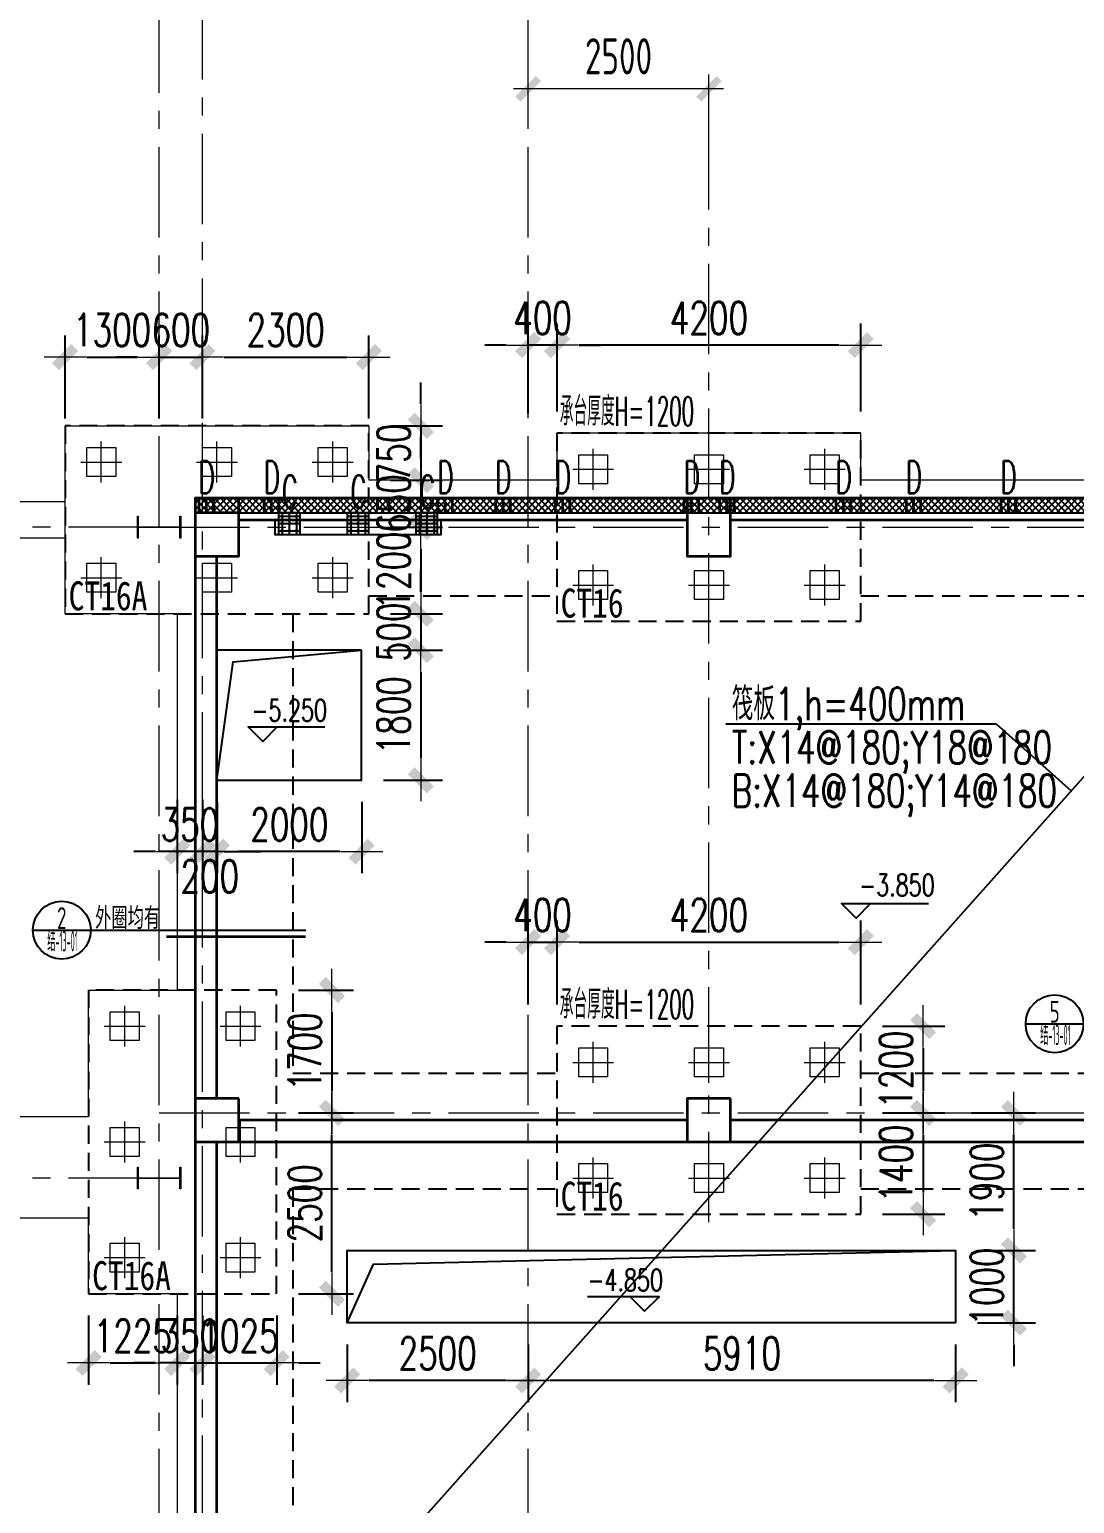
# Model space of a CAD drawing. Extents: x -1201378 to 2367219, y -619313 to 244905.
# Drawn here: x -101150 to -86705, y 214152 to 234533 of the extents above; entities that cross this region are included whole.
import ezdxf
from ezdxf.enums import TextEntityAlignment as Align

# ---------------------------------------------------------------- set-up
doc = ezdxf.new("R2010")
doc.units = 0
doc.header["$LTSCALE"] = 1000
doc.linetypes.add('CENTER', pattern=[2, 1.25, -0.25, 0.25, -0.25])
doc.linetypes.add('HIDDEN', pattern=[0.375, 0.25, -0.125])
doc.layers.get('0').update_dxf_attribs({"linetype": 'CONTINUOUS'})
doc.layers.get('Defpoints').update_dxf_attribs({"linetype": 'CONTINUOUS'})
for name, color, linetype in [('!ZN1-填充-8', 8, 'CONTINUOUS'), ('2钢材断面', 2, 'CONTINUOUS'), ('30预埋件', 30, 'CONTINUOUS'), ('40钢材投影', 40, 'CONTINUOUS'), ('ALT_CEN-0-30', 1, 'CENTER'), ('S-BG', 131, 'CONTINUOUS'), ('S-CT1', 42, 'HIDDEN'), ('S-HATCH1-W', 252, 'CONTINUOUS'), ('S-SS', 111, 'CONTINUOUS'), ('S-TEXT', 21, 'CONTINUOUS'), ('S-XXX', 241, 'CONTINUOUS'), ('结构轮廓线', 1, 'CONTINUOUS')]:
    doc.layers.add(name, color=color, linetype=linetype)
for name, color, linetype, lineweight in [('S-axis', 111, 'CONTINUOUS', 0), ('S-bkl', 4, 'CONTINUOUS', 0), ('S-col', 2, 'CONTINUOUS', 0), ('S-ct', 2, 'CONTINUOUS', 0), ('S-dim', 81, 'CONTINUOUS', 0), ('S-dote', 5, 'CENTER', 0), ('S-zhuang', 1, 'CONTINUOUS', 0), ('砼墙', 3, 'CONTINUOUS', 35), ('砼柱', 2, 'CONTINUOUS', 35)]:
    doc.layers.add(name, color=color, linetype=linetype, lineweight=lineweight)
doc.styles.add('DHTEXT-1', font='romans.shx', dxfattribs={"width": 0.7, "bigfont": 'chinese.shx'})
doc.styles.add('HZS', font='hzs.shx', dxfattribs={"width": 0.7, "bigfont": 'hztxt.shx'})
doc.styles.add('SS1', font='tj-romans1.shx', dxfattribs={"width": 0.7, "bigfont": 'tj-hztxt1.shx'})
doc.styles.add('TSSD_Dimension', font='tssdeng.shx', dxfattribs={"width": 0.7, "bigfont": 'hztxt.shx'})
doc.styles.add('黑体', font='simhei.ttf', dxfattribs={"width": 0.8})
doc.dimstyles.new('S-150-ARCHI', dxfattribs={"dimscale": 150, "dimtxt": 3, "dimasz": 2, "dimexe": 2, "dimexo": 2, "dimgap": 1, "dimtad": 1, "dimdec": 0, "dimzin": 0, "dimdsep": 46, "dimtxsty": 'SS1', "dimblk1": 'TT', "dimblk2": 'TT', "dimsah": 1, "dimcen": 1, "dimclrd": 256, "dimclre": 256, "dimclrt": 256, "dimadec": 0, "dimazin": 0, "dimtfac": 1, "dimtdec": 0, "dimtix": 1, "dimtmove": 2, "dimatfit": 0, "dimldrblk": 'TT', "dimfxl": 2, "dimtolj": 1, "dimtzin": 0, "dimarcsym": 0})
doc.dimstyles.new('TSSD_200_200', dxfattribs={"dimtxt": 500, "dimasz": 200, "dimexe": 200, "dimexo": 500, "dimgap": 200, "dimtad": 1, "dimdec": 0, "dimzin": 0, "dimdsep": 46, "dimtxsty": 'TSSD_Dimension', "dimblk": 'ARCHTICK', "dimcen": 0, "dimdle": 200, "dimclrt": 7, "dimadec": 0, "dimazin": 0, "dimtfac": 1, "dimtdec": 0, "dimtix": 1, "dimtmove": 2, "dimatfit": 3, "dimfxl": 1, "dimtolj": 1, "dimtzin": 0, "dimarcsym": 0})

# ---------------------------------------------------------------- blocks, each defined once
blk = doc.blocks.new('_FZH')
at = {"layer": 'S-col'}
blk.add_lwpolyline([(-0.375, -0.188), (-0.375, 0.187), (-0.36, 0.187), (-0.36, 0.005), (0.36, 0.005), (0.36, 0.187), (0.375, 0.187), (0.375, -0.188), (0.36, -0.188), (0.36, -0.005), (-0.36, -0.005), (-0.36, -0.188)], close=True, dxfattribs=at)
blk = doc.blocks.new('w4234324')
at = {"layer": 'S-col', "xscale": 800.0000000000005, "yscale": 800.0000000000005, "zscale": 800.0000000000005}
for p in [(-144454, 831820), (-144454, 822820)]:
    blk.add_blockref('_FZH', p, dxfattribs=at)
blk = doc.blocks.new('_ArchTick')
at = {"color": 0, "linetype": 'ByBlock', "const_width": 0.5}
blk.add_lwpolyline([(-0.71, -0.71), (0.71, 0.71)], dxfattribs=at)
blk = doc.blocks.new('*D3042')
at = {"layer": 'Defpoints', "color": 0, "transparency": 16777216}
for p in [(-94258, 121087), (-94258, 120087), (-91758, 120087)]:
    blk.add_point(p, dxfattribs=at)
at = {"layer": 'S-axis', "color": 0, "lineweight": -2, "transparency": 16777216}
for p, q in [((-94258, 120587), (-94258, 121287)), ((-91758, 120587), (-91758, 121287)), ((-91558, 121087), (-94458, 121087))]:
    blk.add_line(p, q, dxfattribs=at)
at = {"layer": 'S-axis', "color": 0, "lineweight": -2, "transparency": 16777216, "xscale": 200, "yscale": 200, "zscale": 200}
for p, rotation in [((-94258, 121087), 179.9999999999974), ((-91758, 121087), 359.9999999999973)]:
    blk.add_blockref('_ArchTick', p, dxfattribs=dict(at, rotation=rotation))
at = {"layer": 'S-axis', "color": 7, "transparency": 16777216, "insert": (-93008, 121537), "char_height": 500, "attachment_point": 5, "style": 'TSSD_Dimension'}
blk.add_mtext('\\A1;2500', dxfattribs=at)
blk = doc.blocks.new('A$C6AFE39C8')
at = {"layer": '砼柱', "lineweight": 35}
for points in [[(-8200, 0), (-8800, 0), (-8800, -800), (-8200, -800)], [(-15000, -200), (-15600, -200), (-15600, -800), (-15000, -800)], [(-15000, -8300), (-15600, -8300), (-15600, -8900), (-15000, -8900)], [(-8200, -8300), (-8800, -8300), (-8800, -8900), (-8200, -8900)]]:
    blk.add_lwpolyline(points, close=True, dxfattribs=at)
blk = doc.blocks.new('A$C08FF7A6C')
at = {"layer": '砼墙', "lineweight": 35}
for p, q in [((6800, 0), (600, 0)), ((15000, 0), (7400, 0)), ((600, -300), (6800, -300)), ((7400, -300), (15000, -300)), ((15300, -600), (15300, -3000)), ((15600, -3000), (15600, -600)), ((0, -800), (0, -8300)), ((300, -8300), (300, -800)), ((15300, -3600), (15300, -8300)), ((15600, -8300), (15600, -3600)), ((6800, -8600), (600, -8600)), ((15000, -8600), (7400, -8600)), ((0, -8900), (0, -16300)), ((300, -16300), (300, -8900)), ((600, -8900), (6800, -8900)), ((7400, -8900), (15000, -8900)), ((15300, -8900), (15300, -16300)), ((15600, -16300), (15600, -8900)), ((4400, -16600), (600, -16600)), ((15000, -16600), (5000, -16600)), ((600, -16900), (4400, -16900)), ((5000, -16900), (15000, -16900))]:
    blk.add_line(p, q, dxfattribs=at)
at = {"layer": '砼柱', "lineweight": 35}
for points in [[(600, 0), (0, 0), (0, -800), (600, -800)], [(7400, 0), (6800, 0), (6800, -800), (7400, -800)], [(15600, 0), (15000, 0), (15000, -600), (15600, -600)], [(15600, -3000), (15000, -3000), (15000, -3600), (15600, -3600)], [(600, -8300), (0, -8300), (0, -8900), (600, -8900)], [(7400, -8300), (6800, -8300), (6800, -8900), (7400, -8900)], [(15600, -8300), (15000, -8300), (15000, -8900), (15600, -8900)], [(600, -16300), (0, -16300), (0, -16900), (600, -16900)], [(5000, -16300), (4400, -16300), (4400, -16900), (5000, -16900)], [(15600, -16300), (15000, -16300), (15000, -16900), (15600, -16900)]]:
    blk.add_lwpolyline(points, close=True, dxfattribs=at)
blk = doc.blocks.new('FZ-400')
for p, q in [((0, -283), (0, 283)), ((-283, 0), (283, 0))]:
    blk.add_line(p, q)
blk.add_lwpolyline([(200, -200), (-200, -200), (-200, 200), (200, 200)], close=True)
blk = doc.blocks.new('TT')
blk.add_line((-0.969, 0), (0.969, 0))
at = {"const_width": 0.45}
blk.add_lwpolyline([(-0.442, -0.442), (0.442, 0.442)], dxfattribs=at)
blk = doc.blocks.new('*D5513')
at = {"layer": 'Defpoints', "color": 0, "transparency": 16777216}
for p in [(-93858, 221914), (-94258, 220752), (-93858, 220752)]:
    blk.add_point(p, dxfattribs=at)
at = {"layer": 'S-dim', "lineweight": -2, "transparency": 16777216}
for p, q in [((-94258, 221052), (-94258, 222214)), ((-93858, 221052), (-93858, 222214)), ((-94558, 221914), (-94858, 221914)), ((-94258, 221914), (-93858, 221914)), ((-93558, 221914), (-93258, 221914))]:
    blk.add_line(p, q, dxfattribs=at)
at = {"layer": 'S-dim', "lineweight": -2, "transparency": 16777216, "xscale": 300, "yscale": 300, "zscale": 300}
blk.add_blockref('TT', (-94258, 221914), dxfattribs=at)
at = {"layer": 'S-dim', "lineweight": -2, "transparency": 16777216, "xscale": 300, "yscale": 300, "zscale": 300, "rotation": 180}
blk.add_blockref('TT', (-93858, 221914), dxfattribs=at)
at = {"layer": 'S-dim', "transparency": 16777216, "insert": (-94058, 222289), "char_height": 450, "attachment_point": 5, "style": 'SS1'}
blk.add_mtext('\\A1;400', dxfattribs=at)
blk = doc.blocks.new('*D5514')
at = {"layer": 'Defpoints', "color": 0, "transparency": 16777216}
for p in [(-89658, 221914), (-93858, 220752), (-89658, 220752)]:
    blk.add_point(p, dxfattribs=at)
at = {"layer": 'S-dim', "lineweight": -2, "transparency": 16777216}
for p, q in [((-93858, 221052), (-93858, 222214)), ((-89658, 221052), (-89658, 222214)), ((-93558, 221914), (-89958, 221914))]:
    blk.add_line(p, q, dxfattribs=at)
at = {"layer": 'S-dim', "lineweight": -2, "transparency": 16777216, "xscale": 300, "yscale": 300, "zscale": 300, "rotation": 180}
blk.add_blockref('TT', (-93858, 221914), dxfattribs=at)
at = {"layer": 'S-dim', "lineweight": -2, "transparency": 16777216, "xscale": 300, "yscale": 300, "zscale": 300}
blk.add_blockref('TT', (-89658, 221914), dxfattribs=at)
at = {"layer": 'S-dim', "transparency": 16777216, "insert": (-91758, 222289), "char_height": 450, "attachment_point": 5, "style": 'SS1'}
blk.add_mtext('\\A1;4200', dxfattribs=at)
blk = doc.blocks.new('*D5515')
at = {"layer": 'Defpoints', "color": 0, "transparency": 16777216}
for p in [(-89658, 220752), (-89658, 219552), (-88798, 219552)]:
    blk.add_point(p, dxfattribs=at)
at = {"layer": 'S-dim', "lineweight": -2, "transparency": 16777216}
for p, q in [((-89358, 220752), (-88498, 220752)), ((-88798, 220452), (-88798, 219852)), ((-89358, 219552), (-88498, 219552))]:
    blk.add_line(p, q, dxfattribs=at)
at = {"layer": 'S-dim', "lineweight": -2, "transparency": 16777216, "xscale": 300, "yscale": 300, "zscale": 300}
for p, rotation in [((-88798, 220752), 90), ((-88798, 219552), 270)]:
    blk.add_blockref('TT', p, dxfattribs=dict(at, rotation=rotation))
at = {"layer": 'S-dim', "transparency": 16777216, "insert": (-89173, 220152), "char_height": 450, "attachment_point": 5, "rotation": 90, "style": 'SS1'}
blk.add_mtext('\\A1;1200', dxfattribs=at)
blk = doc.blocks.new('*D5516')
at = {"layer": 'Defpoints', "color": 0, "transparency": 16777216}
for p in [(-89658, 219552), (-89658, 218152), (-88798, 218152)]:
    blk.add_point(p, dxfattribs=at)
at = {"layer": 'S-dim', "lineweight": -2, "transparency": 16777216}
for p, q in [((-89358, 219552), (-88498, 219552)), ((-88798, 219252), (-88798, 218452)), ((-89358, 218152), (-88498, 218152))]:
    blk.add_line(p, q, dxfattribs=at)
at = {"layer": 'S-dim', "lineweight": -2, "transparency": 16777216, "xscale": 300, "yscale": 300, "zscale": 300}
for p, rotation in [((-88798, 219552), 90), ((-88798, 218152), 270)]:
    blk.add_blockref('TT', p, dxfattribs=dict(at, rotation=rotation))
at = {"layer": 'S-dim', "transparency": 16777216, "insert": (-89173, 218852), "char_height": 450, "attachment_point": 5, "rotation": 90, "style": 'SS1'}
blk.add_mtext('\\A1;1400', dxfattribs=at)
blk = doc.blocks.new('*D5517')
at = {"layer": 'Defpoints', "color": 0, "transparency": 16777216}
for p in [(-93858, 230169), (-93858, 228952), (-89658, 228952)]:
    blk.add_point(p, dxfattribs=at)
at = {"layer": 'S-dim', "lineweight": -2, "transparency": 16777216}
for p, q in [((-93858, 229252), (-93858, 230469)), ((-89658, 229252), (-89658, 230469)), ((-89958, 230169), (-93558, 230169))]:
    blk.add_line(p, q, dxfattribs=at)
at = {"layer": 'S-dim', "lineweight": -2, "transparency": 16777216, "xscale": 300, "yscale": 300, "zscale": 300, "rotation": 180}
blk.add_blockref('TT', (-93858, 230169), dxfattribs=at)
at = {"layer": 'S-dim', "lineweight": -2, "transparency": 16777216, "xscale": 300, "yscale": 300, "zscale": 300}
blk.add_blockref('TT', (-89658, 230169), dxfattribs=at)
at = {"layer": 'S-dim', "transparency": 16777216, "insert": (-91758, 230544), "char_height": 450, "attachment_point": 5, "style": 'SS1'}
blk.add_mtext('\\A1;4200', dxfattribs=at)
blk = doc.blocks.new('*D5518')
at = {"layer": 'Defpoints', "color": 0, "transparency": 16777216}
for p in [(-94258, 230169), (-94258, 228925), (-93858, 228952)]:
    blk.add_point(p, dxfattribs=at)
at = {"layer": 'S-dim', "lineweight": -2, "transparency": 16777216}
for p, q in [((-94258, 229225), (-94258, 230469)), ((-93858, 229252), (-93858, 230469)), ((-94558, 230169), (-94858, 230169)), ((-93858, 230169), (-94258, 230169)), ((-93558, 230169), (-93258, 230169))]:
    blk.add_line(p, q, dxfattribs=at)
at = {"layer": 'S-dim', "lineweight": -2, "transparency": 16777216, "xscale": 300, "yscale": 300, "zscale": 300}
blk.add_blockref('TT', (-94258, 230169), dxfattribs=at)
at = {"layer": 'S-dim', "lineweight": -2, "transparency": 16777216, "xscale": 300, "yscale": 300, "zscale": 300, "rotation": 180}
blk.add_blockref('TT', (-93858, 230169), dxfattribs=at)
at = {"layer": 'S-dim', "transparency": 16777216, "insert": (-94058, 230544), "char_height": 450, "attachment_point": 5, "style": 'SS1'}
blk.add_mtext('\\A1;400', dxfattribs=at)
blk = doc.blocks.new('*D5519')
at = {"layer": 'Defpoints', "color": 0, "transparency": 16777216}
for p in [(-96458, 229052), (-96458, 228302), (-95741, 228302)]:
    blk.add_point(p, dxfattribs=at)
at = {"layer": 'S-dim', "lineweight": -2, "transparency": 16777216}
for p, q in [((-95741, 229352), (-95741, 229652)), ((-96158, 229052), (-95441, 229052)), ((-95741, 229052), (-95741, 228302)), ((-96158, 228302), (-95441, 228302)), ((-95741, 228002), (-95741, 227702))]:
    blk.add_line(p, q, dxfattribs=at)
at = {"layer": 'S-dim', "lineweight": -2, "transparency": 16777216, "xscale": 300, "yscale": 300, "zscale": 300}
for p, rotation in [((-95741, 229052), 270), ((-95741, 228302), 90)]:
    blk.add_blockref('TT', p, dxfattribs=dict(at, rotation=rotation))
at = {"layer": 'S-dim', "transparency": 16777216, "insert": (-96116, 228677), "char_height": 450, "attachment_point": 5, "rotation": 90, "style": 'SS1'}
blk.add_mtext('\\A1;750', dxfattribs=at)
blk = doc.blocks.new('*D5520')
at = {"layer": 'Defpoints', "color": 0, "transparency": 16777216}
for p in [(-96458, 228302), (-96458, 227652), (-95741, 227652)]:
    blk.add_point(p, dxfattribs=at)
at = {"layer": 'S-dim', "lineweight": -2, "transparency": 16777216}
for p, q in [((-95741, 228602), (-95741, 228902)), ((-96158, 228302), (-95441, 228302)), ((-95741, 228302), (-95741, 227652)), ((-96158, 227652), (-95441, 227652)), ((-95741, 227352), (-95741, 227052))]:
    blk.add_line(p, q, dxfattribs=at)
at = {"layer": 'S-dim', "lineweight": -2, "transparency": 16777216, "xscale": 300, "yscale": 300, "zscale": 300}
for p, rotation in [((-95741, 228302), 270), ((-95741, 227652), 90)]:
    blk.add_blockref('TT', p, dxfattribs=dict(at, rotation=rotation))
at = {"layer": 'S-dim', "transparency": 16777216, "insert": (-96116, 227977), "char_height": 450, "attachment_point": 5, "rotation": 90, "style": 'SS1'}
blk.add_mtext('\\A1;650', dxfattribs=at)
blk = doc.blocks.new('*D5521')
at = {"layer": 'Defpoints', "color": 0, "transparency": 16777216}
for p in [(-96458, 227652), (-96458, 226452), (-95741, 226452)]:
    blk.add_point(p, dxfattribs=at)
at = {"layer": 'S-dim', "lineweight": -2, "transparency": 16777216}
for p, q in [((-96158, 227652), (-95441, 227652)), ((-95741, 227352), (-95741, 226752)), ((-96158, 226452), (-95441, 226452))]:
    blk.add_line(p, q, dxfattribs=at)
at = {"layer": 'S-dim', "lineweight": -2, "transparency": 16777216, "xscale": 300, "yscale": 300, "zscale": 300}
for p, rotation in [((-95741, 227652), 90), ((-95741, 226452), 270)]:
    blk.add_blockref('TT', p, dxfattribs=dict(at, rotation=rotation))
at = {"layer": 'S-dim', "transparency": 16777216, "insert": (-96116, 227052), "char_height": 450, "attachment_point": 5, "rotation": 90, "style": 'SS1'}
blk.add_mtext('\\A1;1200', dxfattribs=at)
blk = doc.blocks.new('*D5522')
at = {"layer": 'Defpoints', "color": 0, "transparency": 16777216}
for p in [(-99358, 230003), (-100658, 228852), (-99358, 228852)]:
    blk.add_point(p, dxfattribs=at)
at = {"layer": 'S-dim', "lineweight": -2, "transparency": 16777216}
for p, q in [((-100658, 229152), (-100658, 230303)), ((-99358, 229152), (-99358, 230303)), ((-100358, 230003), (-99658, 230003))]:
    blk.add_line(p, q, dxfattribs=at)
at = {"layer": 'S-dim', "lineweight": -2, "transparency": 16777216, "xscale": 300, "yscale": 300, "zscale": 300, "rotation": 180}
blk.add_blockref('TT', (-100658, 230003), dxfattribs=at)
at = {"layer": 'S-dim', "lineweight": -2, "transparency": 16777216, "xscale": 300, "yscale": 300, "zscale": 300}
blk.add_blockref('TT', (-99358, 230003), dxfattribs=at)
at = {"layer": 'S-dim', "transparency": 16777216, "insert": (-100008, 230378), "char_height": 450, "attachment_point": 5, "style": 'SS1'}
blk.add_mtext('\\A1;1300', dxfattribs=at)
blk = doc.blocks.new('*D5523')
at = {"layer": 'Defpoints', "color": 0, "transparency": 16777216}
for p in [(-98758, 230003), (-99358, 228852), (-98758, 228852)]:
    blk.add_point(p, dxfattribs=at)
at = {"layer": 'S-dim', "lineweight": -2, "transparency": 16777216}
for p, q in [((-99358, 229152), (-99358, 230303)), ((-98758, 229152), (-98758, 230303)), ((-99658, 230003), (-99958, 230003)), ((-99358, 230003), (-98758, 230003)), ((-98458, 230003), (-98158, 230003))]:
    blk.add_line(p, q, dxfattribs=at)
at = {"layer": 'S-dim', "lineweight": -2, "transparency": 16777216, "xscale": 300, "yscale": 300, "zscale": 300}
blk.add_blockref('TT', (-99358, 230003), dxfattribs=at)
at = {"layer": 'S-dim', "lineweight": -2, "transparency": 16777216, "xscale": 300, "yscale": 300, "zscale": 300, "rotation": 180}
blk.add_blockref('TT', (-98758, 230003), dxfattribs=at)
at = {"layer": 'S-dim', "transparency": 16777216, "insert": (-99058, 230378), "char_height": 450, "attachment_point": 5, "style": 'SS1'}
blk.add_mtext('\\A1;600', dxfattribs=at)
blk = doc.blocks.new('*D5524')
at = {"layer": 'Defpoints', "color": 0, "transparency": 16777216}
for p in [(-96458, 226452), (-96558, 225952), (-95741, 225952)]:
    blk.add_point(p, dxfattribs=at)
at = {"layer": 'S-dim', "lineweight": -2, "transparency": 16777216}
for p, q in [((-95741, 226752), (-95741, 227052)), ((-96158, 226452), (-95441, 226452)), ((-95741, 226452), (-95741, 225952)), ((-96258, 225952), (-95441, 225952)), ((-95741, 225652), (-95741, 225352))]:
    blk.add_line(p, q, dxfattribs=at)
at = {"layer": 'S-dim', "lineweight": -2, "transparency": 16777216, "xscale": 300, "yscale": 300, "zscale": 300}
for p, rotation in [((-95741, 226452), 270), ((-95741, 225952), 90)]:
    blk.add_blockref('TT', p, dxfattribs=dict(at, rotation=rotation))
at = {"layer": 'S-dim', "transparency": 16777216, "insert": (-96116, 226202), "char_height": 450, "attachment_point": 5, "rotation": 90, "style": 'SS1'}
blk.add_mtext('\\A1;500', dxfattribs=at)
blk = doc.blocks.new('*D5525')
at = {"layer": 'Defpoints', "color": 0, "transparency": 16777216}
for p in [(-96558, 225952), (-96558, 224152), (-95741, 224152)]:
    blk.add_point(p, dxfattribs=at)
at = {"layer": 'S-dim', "lineweight": -2, "transparency": 16777216}
for p, q in [((-96258, 225952), (-95441, 225952)), ((-95741, 225652), (-95741, 224452)), ((-96258, 224152), (-95441, 224152))]:
    blk.add_line(p, q, dxfattribs=at)
at = {"layer": 'S-dim', "lineweight": -2, "transparency": 16777216, "xscale": 300, "yscale": 300, "zscale": 300}
for p, rotation in [((-95741, 225952), 90), ((-95741, 224152), 270)]:
    blk.add_blockref('TT', p, dxfattribs=dict(at, rotation=rotation))
at = {"layer": 'S-dim', "transparency": 16777216, "insert": (-96116, 225052), "char_height": 450, "attachment_point": 5, "rotation": 90, "style": 'SS1'}
blk.add_mtext('\\A1;1800', dxfattribs=at)
blk = doc.blocks.new('*D5526')
at = {"layer": 'Defpoints', "color": 0, "transparency": 16777216}
for p in [(-98558, 224152), (-96558, 224152), (-98558, 223166)]:
    blk.add_point(p, dxfattribs=at)
at = {"layer": 'S-dim', "lineweight": -2, "transparency": 16777216}
for p, q in [((-98558, 223852), (-98558, 222866)), ((-96558, 223852), (-96558, 222866)), ((-96858, 223166), (-98258, 223166))]:
    blk.add_line(p, q, dxfattribs=at)
at = {"layer": 'S-dim', "lineweight": -2, "transparency": 16777216, "xscale": 300, "yscale": 300, "zscale": 300, "rotation": 180}
blk.add_blockref('TT', (-98558, 223166), dxfattribs=at)
at = {"layer": 'S-dim', "lineweight": -2, "transparency": 16777216, "xscale": 300, "yscale": 300, "zscale": 300}
blk.add_blockref('TT', (-96558, 223166), dxfattribs=at)
at = {"layer": 'S-dim', "transparency": 16777216, "insert": (-97558, 223541), "char_height": 450, "attachment_point": 5, "style": 'SS1'}
blk.add_mtext('\\A1;2000', dxfattribs=at)
blk = doc.blocks.new('*D5527')
at = {"layer": 'Defpoints', "color": 0, "transparency": 16777216}
for p in [(-98758, 224184), (-98558, 224152), (-98758, 223166)]:
    blk.add_point(p, dxfattribs=at)
at = {"layer": 'S-dim', "lineweight": -2, "transparency": 16777216}
for p, q in [((-98758, 223884), (-98758, 222866)), ((-98558, 223852), (-98558, 222866)), ((-99058, 223166), (-99358, 223166)), ((-98558, 223166), (-98758, 223166)), ((-98258, 223166), (-97958, 223166))]:
    blk.add_line(p, q, dxfattribs=at)
at = {"layer": 'S-dim', "lineweight": -2, "transparency": 16777216, "xscale": 300, "yscale": 300, "zscale": 300}
blk.add_blockref('TT', (-98758, 223166), dxfattribs=at)
at = {"layer": 'S-dim', "lineweight": -2, "transparency": 16777216, "xscale": 300, "yscale": 300, "zscale": 300, "rotation": 180}
blk.add_blockref('TT', (-98558, 223166), dxfattribs=at)
at = {"layer": 'S-dim', "transparency": 16777216, "insert": (-98658, 222823), "char_height": 450, "attachment_point": 5, "style": 'SS1'}
blk.add_mtext('\\A1;200', dxfattribs=at)
blk = doc.blocks.new('*D5528')
at = {"layer": 'Defpoints', "color": 0, "transparency": 16777216}
for p in [(-96458, 230003), (-98758, 228852), (-96458, 228852)]:
    blk.add_point(p, dxfattribs=at)
at = {"layer": 'S-dim', "lineweight": -2, "transparency": 16777216}
for p, q in [((-98758, 229152), (-98758, 230303)), ((-96458, 229152), (-96458, 230303)), ((-98458, 230003), (-96758, 230003))]:
    blk.add_line(p, q, dxfattribs=at)
at = {"layer": 'S-dim', "lineweight": -2, "transparency": 16777216, "xscale": 300, "yscale": 300, "zscale": 300, "rotation": 180}
blk.add_blockref('TT', (-98758, 230003), dxfattribs=at)
at = {"layer": 'S-dim', "lineweight": -2, "transparency": 16777216, "xscale": 300, "yscale": 300, "zscale": 300}
blk.add_blockref('TT', (-96458, 230003), dxfattribs=at)
at = {"layer": 'S-dim', "transparency": 16777216, "insert": (-97608, 230378), "char_height": 450, "attachment_point": 5, "style": 'SS1'}
blk.add_mtext('\\A1;2300', dxfattribs=at)
blk = doc.blocks.new('*D5529')
at = {"layer": 'Defpoints', "color": 0, "transparency": 16777216}
for p in [(-99108, 224184), (-98758, 224184), (-99108, 223166)]:
    blk.add_point(p, dxfattribs=at)
at = {"layer": 'S-dim', "lineweight": -2, "transparency": 16777216}
for p, q in [((-99108, 223884), (-99108, 222866)), ((-98758, 223884), (-98758, 222866)), ((-99408, 223166), (-99708, 223166)), ((-98758, 223166), (-99108, 223166)), ((-98458, 223166), (-98158, 223166))]:
    blk.add_line(p, q, dxfattribs=at)
at = {"layer": 'S-dim', "lineweight": -2, "transparency": 16777216, "xscale": 300, "yscale": 300, "zscale": 300}
blk.add_blockref('TT', (-99108, 223166), dxfattribs=at)
at = {"layer": 'S-dim', "lineweight": -2, "transparency": 16777216, "xscale": 300, "yscale": 300, "zscale": 300, "rotation": 180}
blk.add_blockref('TT', (-98758, 223166), dxfattribs=at)
at = {"layer": 'S-dim', "transparency": 16777216, "insert": (-98933, 223541), "char_height": 450, "attachment_point": 5, "style": 'SS1'}
blk.add_mtext('\\A1;350', dxfattribs=at)
blk = doc.blocks.new('*D5530')
at = {"layer": 'Defpoints', "color": 0, "transparency": 16777216}
for p in [(-88348, 217652), (-87543, 217652), (-88348, 216652)]:
    blk.add_point(p, dxfattribs=at)
at = {"layer": 'S-dim', "lineweight": -2, "transparency": 16777216}
for p, q in [((-87543, 217952), (-87543, 218252)), ((-88048, 217652), (-87243, 217652)), ((-87543, 216652), (-87543, 217652)), ((-88048, 216652), (-87243, 216652)), ((-87543, 216352), (-87543, 216052))]:
    blk.add_line(p, q, dxfattribs=at)
at = {"layer": 'S-dim', "lineweight": -2, "transparency": 16777216, "xscale": 300, "yscale": 300, "zscale": 300}
for p, rotation in [((-87543, 217652), 270), ((-87543, 216652), 90)]:
    blk.add_blockref('TT', p, dxfattribs=dict(at, rotation=rotation))
at = {"layer": 'S-dim', "transparency": 16777216, "insert": (-87918, 217152), "char_height": 450, "attachment_point": 5, "rotation": 90, "style": 'SS1'}
blk.add_mtext('\\A1;1000', dxfattribs=at)
blk = doc.blocks.new('*D5531')
at = {"layer": 'Defpoints', "color": 0, "transparency": 16777216}
for p in [(-88431, 219552), (-87543, 219552), (-88348, 217652)]:
    blk.add_point(p, dxfattribs=at)
at = {"layer": 'S-dim', "lineweight": -2, "transparency": 16777216}
for p, q in [((-88131, 219552), (-87243, 219552)), ((-87543, 217952), (-87543, 219252)), ((-88048, 217652), (-87243, 217652))]:
    blk.add_line(p, q, dxfattribs=at)
at = {"layer": 'S-dim', "lineweight": -2, "transparency": 16777216, "xscale": 300, "yscale": 300, "zscale": 300}
for p, rotation in [((-87543, 219552), 90), ((-87543, 217652), 270)]:
    blk.add_blockref('TT', p, dxfattribs=dict(at, rotation=rotation))
at = {"layer": 'S-dim', "transparency": 16777216, "insert": (-87918, 218602), "char_height": 450, "attachment_point": 5, "rotation": 90, "style": 'SS1'}
blk.add_mtext('\\A1;1900', dxfattribs=at)
blk = doc.blocks.new('*D5532')
at = {"layer": 'Defpoints', "color": 0, "transparency": 16777216}
for p in [(-94258, 216652), (-88348, 216652), (-94258, 215853)]:
    blk.add_point(p, dxfattribs=at)
at = {"layer": 'S-dim', "lineweight": -2, "transparency": 16777216}
for p, q in [((-94258, 216352), (-94258, 215553)), ((-88348, 216352), (-88348, 215553)), ((-88648, 215853), (-93958, 215853))]:
    blk.add_line(p, q, dxfattribs=at)
at = {"layer": 'S-dim', "lineweight": -2, "transparency": 16777216, "xscale": 300, "yscale": 300, "zscale": 300, "rotation": 180}
blk.add_blockref('TT', (-94258, 215853), dxfattribs=at)
at = {"layer": 'S-dim', "lineweight": -2, "transparency": 16777216, "xscale": 300, "yscale": 300, "zscale": 300}
blk.add_blockref('TT', (-88348, 215853), dxfattribs=at)
at = {"layer": 'S-dim', "transparency": 16777216, "insert": (-91303, 216228), "char_height": 450, "attachment_point": 5, "style": 'SS1'}
blk.add_mtext('\\A1;5910', dxfattribs=at)
blk = doc.blocks.new('*D5533')
at = {"layer": 'Defpoints', "color": 0, "transparency": 16777216}
for p in [(-96758, 216652), (-94258, 216652), (-96758, 215853)]:
    blk.add_point(p, dxfattribs=at)
at = {"layer": 'S-dim', "lineweight": -2, "transparency": 16777216}
for p, q in [((-96758, 216352), (-96758, 215553)), ((-94258, 216352), (-94258, 215553)), ((-94558, 215853), (-96458, 215853))]:
    blk.add_line(p, q, dxfattribs=at)
at = {"layer": 'S-dim', "lineweight": -2, "transparency": 16777216, "xscale": 300, "yscale": 300, "zscale": 300, "rotation": 180}
blk.add_blockref('TT', (-96758, 215853), dxfattribs=at)
at = {"layer": 'S-dim', "lineweight": -2, "transparency": 16777216, "xscale": 300, "yscale": 300, "zscale": 300}
blk.add_blockref('TT', (-94258, 215853), dxfattribs=at)
at = {"layer": 'S-dim', "transparency": 16777216, "insert": (-95508, 216228), "char_height": 450, "attachment_point": 5, "style": 'SS1'}
blk.add_mtext('\\A1;2500', dxfattribs=at)
blk = doc.blocks.new('*D5539')
at = {"layer": 'Defpoints', "color": 0, "transparency": 16777216}
for p in [(-100333, 217052), (-99108, 217052), (-99108, 216095)]:
    blk.add_point(p, dxfattribs=at)
at = {"layer": 'S-dim', "lineweight": -2, "transparency": 16777216}
for p, q in [((-100333, 216752), (-100333, 215795)), ((-99108, 216752), (-99108, 215795)), ((-100033, 216095), (-99408, 216095))]:
    blk.add_line(p, q, dxfattribs=at)
at = {"layer": 'S-dim', "lineweight": -2, "transparency": 16777216, "xscale": 300, "yscale": 300, "zscale": 300, "rotation": 180}
blk.add_blockref('TT', (-100333, 216095), dxfattribs=at)
at = {"layer": 'S-dim', "lineweight": -2, "transparency": 16777216, "xscale": 300, "yscale": 300, "zscale": 300}
blk.add_blockref('TT', (-99108, 216095), dxfattribs=at)
at = {"layer": 'S-dim', "transparency": 16777216, "insert": (-99721, 216470), "char_height": 450, "attachment_point": 5, "style": 'SS1'}
blk.add_mtext('\\A1;1225', dxfattribs=at)
blk = doc.blocks.new('*D5540')
at = {"layer": 'Defpoints', "color": 0, "transparency": 16777216}
for p in [(-99108, 217052), (-98758, 217052), (-98758, 216095)]:
    blk.add_point(p, dxfattribs=at)
at = {"layer": 'S-dim', "lineweight": -2, "transparency": 16777216}
for p, q in [((-99108, 216752), (-99108, 215795)), ((-98758, 216752), (-98758, 215795)), ((-99408, 216095), (-99708, 216095)), ((-99108, 216095), (-98758, 216095)), ((-98458, 216095), (-98158, 216095))]:
    blk.add_line(p, q, dxfattribs=at)
at = {"layer": 'S-dim', "lineweight": -2, "transparency": 16777216, "xscale": 300, "yscale": 300, "zscale": 300}
blk.add_blockref('TT', (-99108, 216095), dxfattribs=at)
at = {"layer": 'S-dim', "lineweight": -2, "transparency": 16777216, "xscale": 300, "yscale": 300, "zscale": 300, "rotation": 180}
blk.add_blockref('TT', (-98758, 216095), dxfattribs=at)
at = {"layer": 'S-dim', "transparency": 16777216, "insert": (-98933, 216470), "char_height": 450, "attachment_point": 5, "style": 'SS1'}
blk.add_mtext('\\A1;350', dxfattribs=at)
blk = doc.blocks.new('*D5541')
at = {"layer": 'Defpoints', "color": 0, "transparency": 16777216}
for p in [(-98758, 217052), (-97733, 217052), (-97733, 216095)]:
    blk.add_point(p, dxfattribs=at)
at = {"layer": 'S-dim', "lineweight": -2, "transparency": 16777216}
for p, q in [((-98758, 216752), (-98758, 215795)), ((-97733, 216752), (-97733, 215795)), ((-99058, 216095), (-99358, 216095)), ((-98758, 216095), (-97733, 216095)), ((-97433, 216095), (-97133, 216095))]:
    blk.add_line(p, q, dxfattribs=at)
at = {"layer": 'S-dim', "lineweight": -2, "transparency": 16777216, "xscale": 300, "yscale": 300, "zscale": 300}
blk.add_blockref('TT', (-98758, 216095), dxfattribs=at)
at = {"layer": 'S-dim', "lineweight": -2, "transparency": 16777216, "xscale": 300, "yscale": 300, "zscale": 300, "rotation": 180}
blk.add_blockref('TT', (-97733, 216095), dxfattribs=at)
at = {"layer": 'S-dim', "transparency": 16777216, "insert": (-98246, 216470), "char_height": 450, "attachment_point": 5, "style": 'SS1'}
blk.add_mtext('\\A1;1025', dxfattribs=at)
blk = doc.blocks.new('*D5542')
at = {"layer": 'Defpoints', "color": 0, "transparency": 16777216}
for p in [(-97733, 219552), (-96970, 219552), (-97733, 217052)]:
    blk.add_point(p, dxfattribs=at)
at = {"layer": 'S-dim', "lineweight": -2, "transparency": 16777216}
for p, q in [((-97433, 219552), (-96670, 219552)), ((-96970, 217352), (-96970, 219252)), ((-97433, 217052), (-96670, 217052))]:
    blk.add_line(p, q, dxfattribs=at)
at = {"layer": 'S-dim', "lineweight": -2, "transparency": 16777216, "xscale": 300, "yscale": 300, "zscale": 300}
for p, rotation in [((-96970, 219552), 90), ((-96970, 217052), 270)]:
    blk.add_blockref('TT', p, dxfattribs=dict(at, rotation=rotation))
at = {"layer": 'S-dim', "transparency": 16777216, "insert": (-97345, 218302), "char_height": 450, "attachment_point": 5, "rotation": 90, "style": 'SS1'}
blk.add_mtext('\\A1;2500', dxfattribs=at)
blk = doc.blocks.new('*D5543')
at = {"layer": 'Defpoints', "color": 0, "transparency": 16777216}
for p in [(-97733, 221252), (-97733, 219552), (-96970, 219552)]:
    blk.add_point(p, dxfattribs=at)
at = {"layer": 'S-dim', "lineweight": -2, "transparency": 16777216}
for p, q in [((-97433, 221252), (-96670, 221252)), ((-96970, 220952), (-96970, 219852)), ((-97433, 219552), (-96670, 219552))]:
    blk.add_line(p, q, dxfattribs=at)
at = {"layer": 'S-dim', "lineweight": -2, "transparency": 16777216, "xscale": 300, "yscale": 300, "zscale": 300}
for p, rotation in [((-96970, 221252), 90), ((-96970, 219552), 270)]:
    blk.add_blockref('TT', p, dxfattribs=dict(at, rotation=rotation))
at = {"layer": 'S-dim', "transparency": 16777216, "insert": (-97345, 220402), "char_height": 450, "attachment_point": 5, "rotation": 90, "style": 'SS1'}
blk.add_mtext('\\A1;1700', dxfattribs=at)
blk = doc.blocks.new('1号厂房一层')
at = {"layer": '结构轮廓线', "color": 1, "ltscale": 5000}
blk.add_lwpolyline([(-97758, 527752), (-97758, 527552), (-95458, 527552), (-95458, 527752)], dxfattribs=at)
blk = doc.blocks.new('20250903183753')
at = {"layer": '2钢材断面'}
for p, q in [((150, 0), (-150, 0)), ((-150, 0), (-150, -300)), ((150, -300), (150, 0)), ((-150, -300), (150, -300))]:
    blk.add_line(p, q, dxfattribs=at)
at = {"layer": '40钢材投影'}
for centre, radius in [((-100, -50), 12), ((-100, -150), 12), ((-100, -50), 6), ((-100, -150), 6), ((0, -50), 12), ((0, -150), 12), ((0, -50), 6), ((0, -150), 6), ((100, -50), 12), ((100, -150), 12), ((100, -50), 6), ((100, -150), 6), ((-100, -250), 12), ((-100, -250), 6), ((0, -250), 12), ((0, -250), 6), ((100, -251), 12), ((100, -251), 6)]:
    blk.add_circle(centre, radius, dxfattribs=at)
at = {"layer": 'ALT_CEN-0-30', "ltscale": 20}
for p, q in [((-100, 0), (-100, -300)), ((0, 0), (0, -300)), ((100, 0), (100, -300)), ((-150, -50), (150, -50)), ((-150, -150), (150, -150)), ((-150, -250), (150, -250))]:
    blk.add_line(p, q, dxfattribs=at)
blk = doc.blocks.new('20250903183821')
at = {"ltscale": 50}
blk.add_blockref('20250903183753', (0, 0), dxfattribs=at)
at = {"layer": '30预埋件', "style": 'DHTEXT-1', "text_generation_flag": 6, "width": 0.55}
blk.add_attdef('B', (-105, 65), '', height=450, rotation=180, dxfattribs=at)
blk = doc.blocks.new('234')
at = {"layer": '!ZN1-填充-8'}
h = blk.add_hatch(color=252, dxfattribs=at)
h.dxf.hatch_style = 1
h.paths.add_polyline_path([(-105, -10), (-113, -10), (-105, -18)])
h = blk.add_hatch(color=252, dxfattribs=at)
h.dxf.hatch_style = 1
h.paths.add_polyline_path([(-95, -18), (-105, -18), (-105, -10), (-95, -10)])
h = blk.add_hatch(color=252, dxfattribs=at)
h.dxf.hatch_style = 1
h.paths.add_polyline_path([(-95, -10), (-87, -10), (-95, -18)])
h = blk.add_hatch(color=252, dxfattribs=at)
h.dxf.hatch_style = 1
h.paths.add_polyline_path([(-5, -10), (-13, -10), (-5, -18)])
h = blk.add_hatch(color=252, dxfattribs=at)
h.dxf.hatch_style = 1
h.paths.add_polyline_path([(5, -18), (-5, -18), (-5, -10), (5, -10)])
h = blk.add_hatch(color=252, dxfattribs=at)
h.dxf.hatch_style = 1
h.paths.add_polyline_path([(5, -10), (13, -10), (5, -18)])
h = blk.add_hatch(color=252, dxfattribs=at)
h.dxf.hatch_style = 1
h.paths.add_polyline_path([(95, -10), (87, -10), (95, -18)])
h = blk.add_hatch(color=252, dxfattribs=at)
h.dxf.hatch_style = 1
h.paths.add_polyline_path([(105, -18), (95, -18), (95, -10), (105, -10)])
h = blk.add_hatch(color=252, dxfattribs=at)
h.dxf.hatch_style = 1
h.paths.add_polyline_path([(105, -10), (113, -10), (105, -18)])
at = {"layer": '2钢材断面'}
for p, q in [((-150, 0), (-150, -10)), ((150, 0), (-150, 0)), ((150, 0), (150, -10)), ((-94, -10), (-150, -10)), ((0, -10), (-94, -10)), ((106, -10), (0, -10)), ((150, -10), (106, -10))]:
    blk.add_line(p, q, dxfattribs=at)
at = {"layer": '40钢材投影'}
for p, q in [((-105, -18), (-113, -10)), ((-105, -10), (-105, -200)), ((-95, -200), (-105, -200)), ((-95, -10), (-95, -200)), ((-95, -18), (-87, -10)), ((-5, -18), (-13, -10)), ((-5, -10), (-5, -200)), ((5, -200), (-5, -200)), ((5, -10), (5, -200)), ((5, -18), (13, -10)), ((95, -18), (87, -10)), ((95, -10), (95, -200)), ((105, -200), (95, -200)), ((105, -10), (105, -200)), ((105, -18), (113, -10))]:
    blk.add_line(p, q, dxfattribs=at)
for points in [[(-95, -172), (-95, -150), (-85, -150), (-85, -200), (-95, -200), (-95, -184)], [(5, -172), (5, -150), (15, -150), (15, -200), (5, -200), (5, -184)], [(105, -172), (105, -150), (115, -150), (115, -200), (105, -200), (105, -184)]]:
    blk.add_lwpolyline(points, dxfattribs=at)
at = {"layer": 'ALT_CEN-0-30', "ltscale": 0.3}
for p, q in [((-100, 0), (-100, -215)), ((0, 0), (0, -215)), ((100, 0), (100, -215))]:
    blk.add_line(p, q, dxfattribs=at)
blk = doc.blocks.new('20250912151943')
at = {"layer": '40钢材投影', "color": 2, "ltscale": 500, "rotation": 180}
blk.add_blockref('234', (0, 0), dxfattribs=at)
at = {"layer": '30预埋件', "style": 'DHTEXT-1', "text_generation_flag": 6, "width": 0.55}
blk.add_attdef('B', (105, -65), '', height=450, dxfattribs=at)
blk = doc.blocks.new('1#轴网')
at = {"layer": 'S-dote'}
for p, q in [((-99358.5, 19033.1), (-99358.5, 124633.4)), ((-94258.5, 19033.1), (-94258.5, 124689.3)), ((-98758.5, 19217), (-98758.5, 124427)), ((-91758.5, 105417), (-91758.5, 121147)), ((-99358.5, 115027), (-216950.7, 115027)), ((-99358.5, 115027), (-79964.3, 115027)), ((-99358.5, 106927), (-79964.3, 106927)), ((-99358.5, 106027), (-216950.7, 106027))]:
    blk.add_line(p, q, dxfattribs=at)
at = {"layer": 'S-axis'}
dim = blk.add_aligned_dim(p1=(-91758.5, 120087), p2=(-94258.5, 120087), distance=-1000, dimstyle='TSSD_200_200', dxfattribs=at)
dim.commit()
dim.dimension.update_dxf_attribs({"geometry": '*D3042', "text_midpoint": (-93008.5, 121537)})

msp = doc.modelspace()

# ---------------------------------------------------------------- hatches: boundary and pattern name
at = {"layer": 'S-HATCH1-W'}
h = msp.add_hatch(dxfattribs=at)
h.set_pattern_fill('ANSI37', color=256, scale=20)
h.set_pattern_definition([(45, (-0.04, 57700), (-44.90128, 44.90128), []), (135, (-0.04, 57700), (-44.90128, -44.90128), [])])
h.paths.add_polyline_path([(-98858.4, 227851.8), (-83258.5, 227851.8), (-83258.5, 228051.8), (-98858.4, 228051.8)])

# ---------------------------------------------------------------- linework, layer by layer
at = {"layer": 'S-BG'}
for points in [[(-96558.5, 225951.8), (-98558.5, 225951.8), (-98558.5, 224151.8), (-96558.5, 224151.8)], [(-88348.5, 216651.8), (-96758.5, 216651.8), (-96758.5, 217651.8), (-88348.5, 217651.8)]]:
    msp.add_lwpolyline(points, close=True, dxfattribs=at)
for points in [[(-98558.5, 224151.8), (-98334.3, 225791.8), (-96558.5, 225951.8)], [(-97726.2, 224889.6), (-97926.2, 224689.6), (-98126.2, 224889.6), (-97066, 224889.6)], [(-89524.1, 222447.2), (-89724.1, 222247.2), (-89924.1, 222447.2), (-88724.1, 222447.2)], [(-96758.5, 216651.8), (-96394.3, 217461.8), (-88348.5, 217651.8)], [(-92846.9, 217011.2), (-92646.9, 216811.2), (-92446.9, 217011.2), (-93435.6, 217011.2)]]:
    msp.add_lwpolyline(points, dxfattribs=at)
at = {"layer": 'S-bkl'}
for p, q in [((-100658.5, 228001.8), (-185763.8, 228001.8)), ((-185489.3, 227501.8), (-100658.5, 227501.8))]:
    msp.add_line(p, q, dxfattribs=at)
at = {"layer": 'S-ct'}
for p, q in [((-101558.5, 219501.8), (-100333.5, 219501.8)), ((-101558.5, 218101.8), (-100333.5, 218101.8))]:
    msp.add_line(p, q, dxfattribs=at)
at = {"layer": 'S-ct', "ltscale": 0.25}
msp.add_lwpolyline([(-99108.5, 226451.8), (-100658.5, 226451.8), (-100658.5, 229051.8), (-96458.5, 229051.8), (-96458.5, 228301.8)], dxfattribs=at)
at = {"layer": 'S-ct'}
for points in [[(-84858.5, 228301.8), (-89658.5, 228301.8), (-89658.5, 228951.8), (-93858.5, 228951.8), (-93858.5, 228301.8), (-96458.5, 228301.8)], [(-99108.5, 226451.8), (-99108.5, 221251.8)], [(-100333.5, 219501.8), (-100333.5, 221251.8), (-99108.5, 221251.8)], [(-99108.5, 217051.8), (-100333.5, 217051.8), (-100333.5, 218101.8)], [(-99108.5, 217051.8), (-99108.5, 212951.8)]]:
    msp.add_lwpolyline(points, dxfattribs=at)
at = {"layer": 'S-CT1'}
for p, q in [((-96458.5, 226701.8), (-93858.5, 226701.8)), ((-89658.5, 226701.8), (-84858.5, 226701.8)), ((-97508.5, 226451.8), (-97508.5, 220101.8)), ((-97508.5, 220101.8), (-93858.5, 220101.8)), ((-89658.5, 220101.8), (-84858.5, 220101.8)), ((-97508.5, 218501.8), (-93858.5, 218501.8)), ((-97508.5, 218501.8), (-97508.5, 212451.8)), ((-89658.5, 218501.8), (-84858.5, 218501.8))]:
    msp.add_line(p, q, dxfattribs=at)
for points in [[(-100658.5, 226451.8), (-96458.5, 226451.8), (-96458.5, 229051.8), (-100658.5, 229051.8)], [(-93858.5, 226351.8), (-89658.5, 226351.8), (-89658.5, 228951.8), (-93858.5, 228951.8)], [(-97733.5, 217051.8), (-97733.5, 221251.8), (-100333.5, 221251.8), (-100333.5, 217051.8)], [(-93858.5, 218151.8), (-89658.5, 218151.8), (-89658.5, 220751.8), (-93858.5, 220751.8)]]:
    msp.add_lwpolyline(points, close=True, dxfattribs=at)
at = {"layer": 'S-HATCH1-W'}
msp.add_lwpolyline([(-98858.4, 227851.8), (-83258.5, 227851.8), (-83258.5, 228051.8), (-98858.4, 228051.8)], close=True, dxfattribs=at)
at = {"layer": 'S-SS'}
for p, q in [((-100333.5, 208751.8), (-82258.5, 229051.8)), ((-91525.4, 224932.8), (-87788.1, 224932.8)), ((-87788.1, 224932.8), (-86749.5, 224008))]:
    msp.add_line(p, q, dxfattribs=at)
at = {"layer": 'S-XXX'}
for p, q in [((-101103.9, 222079), (-97331.7, 222079)), ((-87379.9, 220784.2), (-85949.5, 220784.2))]:
    msp.add_line(p, q, dxfattribs=at)
at = {"layer": 'S-XXX', "const_width": 36}
msp.add_lwpolyline([(-99256.4, 221989), (-97331.7, 221989)], dxfattribs=at)
at = {"layer": 'S-XXX'}
for centre in [(-100703.9, 222079), (-86979.9, 220784.2)]:
    msp.add_circle(centre, 400, dxfattribs=at)

# ---------------------------------------------------------------- block references
at = {"ltscale": 500}
for p in [(-97558.4, 227851.8), (-96608.4, 227851.8), (-95658.4, 227851.8)]:
    msp.add_blockref('20250903183821', p, dxfattribs=at).add_auto_attribs({'B': 'C'})
at = {"layer": 'S-axis'}
msp.add_blockref('1#轴网', (0, 112624.8), dxfattribs=at)
at = {"layer": 'S-col'}
for name, p in [('A$C6AFE39C8', (-83258.5, 228051.8)), ('A$C6AFE39C8', (-83258.5, 228051.8)), ('A$C08FF7A6C', (-98858.5, 228051.8)), ('w4234324', (45095.7, -604168.2))]:
    msp.add_blockref(name, p, dxfattribs=at)
at = {"layer": 'S-SS'}
msp.add_blockref('1号厂房一层', (0, -300000), dxfattribs=at)
at = {"layer": 'S-zhuang', "color": 0, "ltscale": 0.5}
for p in [(-100158.5, 228551.8), (-98558.5, 228551.8), (-96958.5, 228551.8), (-93358.5, 228451.8), (-91758.5, 228451.8), (-90158.5, 228451.8), (-100158.5, 226951.8), (-98558.5, 226951.8), (-96958.5, 226951.8), (-93358.5, 226851.8), (-91758.5, 226851.8), (-90158.5, 226851.8), (-99833.5, 220751.8), (-98233.5, 220751.8), (-93358.5, 220251.8), (-91758.5, 220251.8), (-90158.5, 220251.8), (-99833.5, 219151.8), (-98233.5, 219151.8), (-93358.5, 218651.8), (-91758.5, 218651.8), (-90158.5, 218651.8), (-99833.5, 217551.8), (-98233.5, 217551.8)]:
    msp.add_blockref('FZ-400', p, dxfattribs=at)
at = {"layer": '结构轮廓线', "ltscale": 500, "rotation": 180}
for p in [(-98708.4, 228051.8), (-97808.4, 228051.8), (-95408.4, 228051.8), (-94608.4, 228051.8), (-93783.4, 228051.8), (-92003.4, 228051.8), (-91513.4, 228051.8), (-89903.4, 228051.8), (-88933.4, 228051.8), (-87623.4, 228051.8)]:
    msp.add_blockref('20250912151943', p, dxfattribs=at).add_auto_attribs({'B': 'D'})

# ---------------------------------------------------------------- texts
at = {"layer": 'S-BG', "style": 'SS1', "width": 0.5}
for p in [(-93820.7, 229254.2), (-93820.7, 221054.2)]:
    msp.add_text('承台厚度H=1200', height=400, dxfattribs=at).set_placement(p, align=Align.MIDDLE_LEFT)
at = {"layer": 'S-BG', "style": 'SS1', "width": 0.7}
for s, p in [('-5.250', (-98080.8, 224969.9, 0)), ('-3.850', (-89681.2, 222552.2, 0)), ('-4.850', (-93437.3, 217091.5, 0))]:
    msp.add_text(s, height=300, dxfattribs=at).set_placement(p)
at = {"layer": 'S-SS', "style": 'SS1', "width": 0.7}
for s, p in [('筏板1,h=400mm', (-91443.4, 224982.4, 0)), ('T:X14@180;Y18@180', (-91443.4, 224382.4, 0)), ('B:X14@180;Y14@180', (-91443.4, 223782.4, 0))]:
    msp.add_text(s, height=450, dxfattribs=at).set_placement(p)
at = {"layer": 'S-TEXT', "style": '黑体', "width": 0.8}
for s, p in [('CT16A', (-100608.5, 226501.8)), ('CT16', (-93808.5, 226401.8)), ('CT16', (-93808.5, 218201.8)), ('CT16A', (-100283.5, 217101.8))]:
    msp.add_text(s, height=400, dxfattribs=at).set_placement(p)
at = {"layer": 'S-XXX', "style": 'HZS'}
for s, height, width, p in [('2', 300, 0.75, (-100703.9, 222096.4)), ('外圈均有', 300, 0.75, (-99793.2, 222096.4)), ('结-13-01', 280, 0.3, (-100693.8, 221785.7)), ('5', 300, 0.75, (-86979.9, 220801.6)), ('结-13-01', 280, 0.3, (-86969.8, 220491))]:
    msp.add_text(s, height=height, dxfattribs=dict(at, width=width)).set_placement(p, align=Align.CENTER)

# ---------------------------------------------------------------- dimensions: what is measured, and where the dimension line sits
at = {"layer": 'S-dim'}
for base, p1, p2, picture, middle in [((-94258.5, 230169.1), (-93858.5, 228951.8), (-94258.5, 228925), '*D5518', (-94058.5, 230544.1)), ((-93858.5, 230169.1), (-89658.5, 228951.8), (-93858.5, 228951.8), '*D5517', (-91758.5, 230544.1)), ((-99358.5, 230002.8), (-100658.5, 228851.8), (-99358.5, 228851.8), '*D5522', (-100008.5, 230377.8)), ((-98758.5, 230002.8), (-99358.5, 228851.8), (-98758.5, 228851.8), '*D5523', (-99058.5, 230377.8)), ((-96458.5, 230002.8), (-98758.5, 228851.8), (-96458.5, 228851.8), '*D5528', (-97608.5, 230377.8)), ((-99108.5, 223166), (-98758.5, 224184.4), (-99108.5, 224184.4), '*D5529', (-98933.5, 223541)), ((-98558.5, 223166), (-96558.5, 224151.8), (-98558.5, 224151.8), '*D5526', (-97558.5, 223541)), ((-93858.5, 221913.6), (-94258.5, 220751.8), (-93858.5, 220751.8), '*D5513', (-94058.5, 222288.6)), ((-89658.5, 221913.6), (-93858.5, 220751.8), (-89658.5, 220751.8), '*D5514', (-91758.5, 222288.6)), ((-99108.5, 216095), (-100333.5, 217051.8), (-99108.5, 217051.8), '*D5539', (-99721, 216470)), ((-98758.5, 216095), (-99108.5, 217051.8), (-98758.5, 217051.8), '*D5540', (-98933.5, 216470)), ((-97733.5, 216095), (-98758.5, 217051.8), (-97733.5, 217051.8), '*D5541', (-98246, 216470)), ((-96758.5, 215853), (-94258.5, 216651.8), (-96758.5, 216651.8), '*D5533', (-95508.5, 216228)), ((-94258.5, 215853), (-88348.5, 216651.8), (-94258.5, 216651.8), '*D5532', (-91303.5, 216228))]:
    dim = msp.add_linear_dim(base=base, p1=p1, p2=p2, dimstyle='S-150-ARCHI', dxfattribs=at)
    dim.commit()
    dim.dimension.update_dxf_attribs({"geometry": picture, "text_midpoint": middle})
for base, p1, p2, picture, middle in [((-95741.1, 228301.8), (-96458.5, 229051.8), (-96458.5, 228301.8), '*D5519', (-96116.1, 228676.8)), ((-95741.1, 227651.8), (-96458.5, 228301.8), (-96458.5, 227651.8), '*D5520', (-96116.1, 227976.8)), ((-95741.1, 226451.8), (-96458.5, 227651.8), (-96458.5, 226451.8), '*D5521', (-96116.1, 227051.8)), ((-95741.1, 225951.8), (-96458.5, 226451.8), (-96558.5, 225951.8), '*D5524', (-96116.1, 226201.8)), ((-95741.1, 224151.8), (-96558.5, 225951.8), (-96558.5, 224151.8), '*D5525', (-96116.1, 225051.8)), ((-96970.2, 219551.8), (-97733.5, 221251.8), (-97733.5, 219551.8), '*D5543', (-97345.2, 220401.8)), ((-88797.7, 219551.8), (-89658.5, 220751.8), (-89658.5, 219551.8), '*D5515', (-89172.7, 220151.8)), ((-96970.2, 219551.8), (-97733.5, 217051.8), (-97733.5, 219551.8), '*D5542', (-97345.2, 218301.8)), ((-88797.7, 218151.8), (-89658.5, 219551.8), (-89658.5, 218151.8), '*D5516', (-89172.7, 218851.8)), ((-87543, 219551.8), (-88348.5, 217651.8), (-88431, 219551.8), '*D5531', (-87918, 218601.8)), ((-87543, 217651.8), (-88348.5, 216651.8), (-88348.5, 217651.8), '*D5530', (-87918, 217151.8))]:
    dim = msp.add_linear_dim(base=base, p1=p1, p2=p2, angle=90, dimstyle='S-150-ARCHI', dxfattribs=at)
    dim.commit()
    dim.dimension.update_dxf_attribs({"geometry": picture, "text_midpoint": middle})
dim = msp.add_linear_dim(base=(-98758.5, 223166), p1=(-98558.5, 224151.8), p2=(-98758.5, 224184.4), dimstyle='S-150-ARCHI', dxfattribs=at)
dim.commit()
dim.dimension.update_dxf_attribs({"geometry": '*D5527', "text_midpoint": (-98658.5, 222822.8), "dimtype": 160})

doc.saveas('drawing.dxf')
